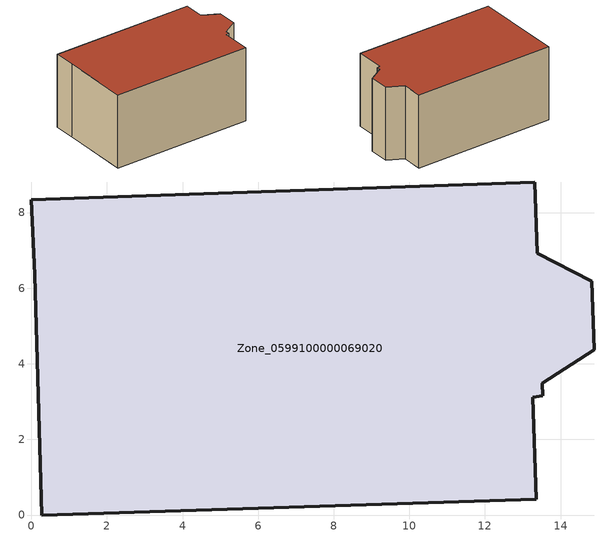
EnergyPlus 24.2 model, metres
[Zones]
Zone_0599100000069020
 floor ground (C_G): 13.31,8.81 13.38,6.92 14.82,6.19 14.89,4.37 13.52,3.49 13.53,3.15 13.26,3.12 13.35,0.42 0.28,0 0.09,6.36 0,8.34 z0
 wall outside (C_F): 0.28,0 13.35,0.42 13.26,3.12 13.53,3.15 13.52,3.49 14.89,4.37 14.82,6.19 13.38,6.92 13.31,8.81 0,8.34 0.09,6.36 0.28,0 z0:6.93
 roof outside (C_R): 13.38,6.92 13.31,8.81 0,8.34 0.09,6.36 0.28,0 13.35,0.42 13.26,3.12 13.53,3.15 13.52,3.49 14.89,4.37 14.82,6.19 z6.93
[BUILDING]
Pand.0599100000069020: North Axis=0; Terrain=City; Loads Convergence Tolerance Value=0.04; Temperature Convergence Tolerance Value=0.4; Solar Distribution=FullExterior; Maximum Number of Warmup Days=25; Minimum Number of Warmup Days=1
[Site:Location]
Rotterdam.The.Hague.AP_ZH_NLD Design_Conditions: Latitude=51.96; Longitude=4.45; Time Zone=1; Elevation=-4.5
[SITE:GROUNDTEMPERATURE:BUILDINGSURFACE]
18, 18, 18, 18, 18, 18, 18, 18, 18, 18, 18, 18
[MATERIAL] Thermal Absorptance=0.9; Solar Absorptance=0.7; Visible Absorptance=0.7
Name | Roughness | Thickness | Conductivity | Density | Specific Heat
G.TC.1946 | MediumSmooth | 0.15 | 1 | 540 | 1210
F.TC.1946 | Rough | 0.3 | 0.857143 | 1920 | 840
R.TC.1946 | MediumRough | 0.2 | 0.909091 | 1500 | 1000
[CONSTRUCTION]
C_G: G.TC.1946
C_F: F.TC.1946
C_R: R.TC.1946
[ZONE]
Zone_0599100000069020: Type=1; Multiplier=1; Ceiling Height=Autocalculate; Volume=Autocalculate; Floor Area=autocalculate; Part of Total Floor Area=Yes
[ZONEINFILTRATION:DESIGNFLOWRATE]
Infil_Zone_0599100000069020: Zone or ZoneList or Space or SpaceList=Zone_0599100000069020; Schedule=AlwaysOn; Design Flow Rate Calculation Method=Flow/Area; Flow Rate per Floor Area=0.003; Constant Term Coefficient=1; Temperature Term Coefficient=0; Velocity Term Coefficient=0; Velocity Squared Term Coefficient=0
[HVACTEMPLATE:ZONE:IDEALLOADSAIRSYSTEM]
Zone_0599100000069020: Maximum Heating Supply Air Temperature=50; Minimum Cooling Supply Air Temperature=13; Maximum Heating Supply Air Humidity Ratio=0.0156; Minimum Cooling Supply Air Humidity Ratio=0.0077; Heating Limit=NoLimit; Cooling Limit=NoLimit; Dehumidification Control Type=ConstantSensibleHeatRatio; Cooling Sensible Heat Ratio=0.7; Dehumidification Setpoint=60; Humidification Control Type=None; Humidification Setpoint=30; Outdoor Air Method=None; Outdoor Air Flow Rate per Person=0.00944; Outdoor Air Flow Rate per Zone Floor Area=0; Outdoor Air Flow Rate per Zone=0; Demand Controlled Ventilation Type=None; Outdoor Air Economizer Type=NoEconomizer; Heat Recovery Type=None; Sensible Heat Recovery Effectiveness=0.7; Latent Heat Recovery Effectiveness=0.65
[ZONECONTROL:THERMOSTAT]
ThermostatControl_Zone_0599100000069020: Zone or ZoneList=Zone_0599100000069020; Control Type Schedule=DualSetpointControlType; Control 1=Thermostat_Zone_0599100000069020; Temperature Difference Between Cutout And Setpoint=0
[THERMOSTATSETPOINT:DUALSETPOINT]
Thermostat_Zone_0599100000069020: Heating Setpoint Temperature Schedule=HeatingSetpoint_Zone_0599100000069020; Cooling Setpoint Temperature Schedule=CoolingSetpoint_Zone_0599100000069020
[SCHEDULE:COMPACT]
HeatingSetpoint_Zone_0599100000069020: Through: 12/31, For: AllDays, Until: 24:00, 21
CoolingSetpoint_Zone_0599100000069020: Through: 12/31, For: AllDays, Until: 24:00, 24
DualSetpointControlType: Through: 12/31, For: AllDays, Until: 24:00, 4
AlwaysOn: Through: 12/31, For: AllDays, Until: 24:00, 1
